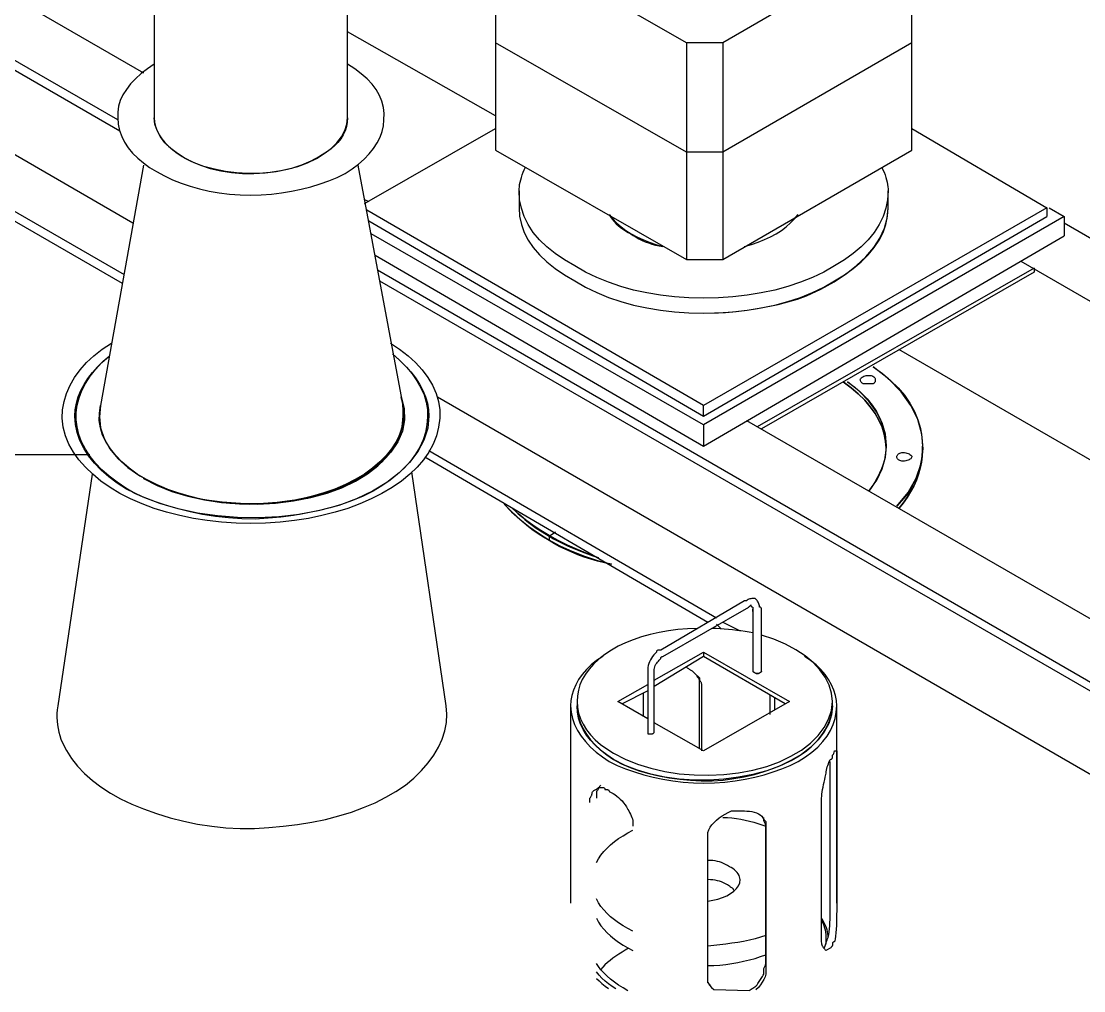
# Model space of a CAD drawing. Header units: metres. Extents: x 20 to 415, y 5 to 292.
# Drawn here: x 169.96 to 178.26, y 112 to 119.57 of the extents above; entities that cross this region are included whole.
import ezdxf

# ---------------------------------------------------------------- set-up
doc = ezdxf.new("R2010")
doc.units = ezdxf.units.M
for name, color, linetype in [('ВОЗДУХОВОДЫ', 7, 'Continuous'), ('ОБОЗНАЧЕНИЯ', 7, 'Continuous'), ('ОБОРУДОВАНИЕ', 8, 'Continuous')]:
    doc.layers.add(name, color=color, linetype=linetype)

msp = doc.modelspace()

# ---------------------------------------------------------------- linework, layer by layer
at = {"layer": 'ВОЗДУХОВОДЫ'}
for points in [[(171.0025, 122.4561), (171.0025, 118.8187)], [(172.511, 118.8187), (172.511, 122.4561)], [(171.0025, 119.2378), (170.9492, 119.2016), (170.9004, 119.1637), (170.8565, 119.1241), (170.8178, 119.0831), (170.7846, 119.0408), (170.7576, 118.9976), (170.7368, 118.9537), (170.7231, 118.9091), (170.7165, 118.864), (170.7175, 118.8187), (170.721, 118.769), (170.7313, 118.7205), (170.7479, 118.6734), (170.7707, 118.6278), (170.7993, 118.5841), (170.8333, 118.5423), (170.8727, 118.5029), (170.9171, 118.4659), (170.9659, 118.4314), (171.0192, 118.3997)], [(171.0192, 118.3997), (171.0811, 118.366), (171.1458, 118.3355), (171.2135, 118.3082), (171.2837, 118.2842), (171.3567, 118.2636), (171.4319, 118.2465), (171.5099, 118.2331), (171.59, 118.2232), (171.6723, 118.2173), (171.7568, 118.2153), (171.8372, 118.2173), (171.9172, 118.2232), (171.9963, 118.2326), (172.0744, 118.2453), (172.1507, 118.2614), (172.2251, 118.2805), (172.297, 118.3025), (172.3661, 118.3269), (172.4321, 118.3538), (172.4943, 118.3829), (172.5476, 118.4191), (172.5965, 118.4572), (172.6408, 118.4967), (172.6802, 118.5376), (172.7144, 118.5799), (172.7429, 118.6231), (172.7657, 118.6672), (172.7824, 118.7118), (172.7927, 118.7567), (172.796, 118.802), (172.7975, 118.8518), (172.7921, 118.9004), (172.7799, 118.9478), (172.761, 118.9941), (172.7353, 119.0388), (172.7031, 119.0821), (172.6646, 119.1236), (172.6195, 119.1635), (172.5684, 119.2016), (172.511, 119.2378)], [(171.0025, 118.8187), (171.005, 118.784), (171.0124, 118.7504), (171.0243, 118.7177), (171.0405, 118.686), (171.0611, 118.6553), (171.0858, 118.6256), (171.1141, 118.597), (171.1463, 118.5693), (171.1817, 118.5427), (171.2204, 118.517)], [(172.2932, 118.517), (172.2249, 118.4798), (172.1513, 118.4486), (172.0736, 118.4235), (171.9919, 118.4044), (171.9076, 118.3913), (171.8213, 118.3843), (171.7338, 118.3833), (171.6458, 118.3883), (171.5581, 118.3994), (171.4718, 118.4165), (171.3895, 118.4396), (171.3136, 118.4679), (171.2449, 118.5013), (171.1835, 118.5388), (171.1304, 118.5799), (171.0856, 118.6241), (171.0501, 118.6706), (171.0239, 118.719), (171.0078, 118.7686), (171.0025, 118.8187)], [(171.0025, 118.8187), (171.005, 118.784), (171.0124, 118.7504), (171.0243, 118.7177), (171.0405, 118.686), (171.0611, 118.6553), (171.0858, 118.6256), (171.1141, 118.597), (171.1463, 118.5693), (171.1817, 118.5427), (171.2204, 118.517)], [(171.2204, 118.517), (171.2886, 118.4798), (171.3622, 118.4486), (171.44, 118.4235), (171.5216, 118.4044), (171.6059, 118.3913), (171.6922, 118.3843), (171.7799, 118.3833), (171.8677, 118.3883), (171.9554, 118.3994), (172.0417, 118.4165), (172.1242, 118.4396), (172.1999, 118.4679), (172.2688, 118.5013), (172.33, 118.5388), (172.3833, 118.5799), (172.4279, 118.6241), (172.4636, 118.6706), (172.4896, 118.719), (172.5057, 118.7686), (172.511, 118.8187)], [(171.2204, 118.517), (171.2886, 118.4798), (171.3622, 118.4486), (171.44, 118.4235), (171.5216, 118.4044), (171.6059, 118.3913), (171.6922, 118.3843), (171.7799, 118.3833), (171.8677, 118.3883), (171.9554, 118.3994), (172.0417, 118.4165), (172.1242, 118.4396), (172.1999, 118.4679), (172.2688, 118.5013), (172.33, 118.5388), (172.3833, 118.5799), (172.4279, 118.6241), (172.4636, 118.6706), (172.4896, 118.719), (172.5057, 118.7686), (172.511, 118.8187)], [(172.511, 118.8187), (172.509, 118.784), (172.5028, 118.7504), (172.4926, 118.7177), (172.4779, 118.686), (172.4587, 118.6553), (172.4349, 118.6256), (172.4068, 118.597), (172.3738, 118.5693), (172.3359, 118.5427), (172.2932, 118.517)], [(170.9187, 118.45), (170.5834, 116.5726)], [(172.9468, 116.5726), (172.5949, 118.45)], [(172.8463, 117.0587), (172.9187, 117.0116), (172.9846, 116.9607), (173.0436, 116.9067), (173.0955, 116.8499), (173.1396, 116.7906), (173.1758, 116.7294), (173.2035, 116.6663), (173.2223, 116.6023), (173.232, 116.5374), (173.2318, 116.4721), (173.2227, 116.4027), (173.2057, 116.3355), (173.1805, 116.2704), (173.1473, 116.2077), (173.1061, 116.1474), (173.0568, 116.0896), (172.9995, 116.0343), (172.9341, 115.9818), (172.8607, 115.9322), (172.7792, 115.8854), (172.6959, 115.8422), (172.6069, 115.8031), (172.5131, 115.7682), (172.4145, 115.7377), (172.3121, 115.7116), (172.206, 115.69), (172.097, 115.6729), (171.9854, 115.6606), (171.8718, 115.6533), (171.7568, 115.6507), (171.6418, 115.6533), (171.5281, 115.6606), (171.4167, 115.6729), (171.3076, 115.69), (171.2016, 115.7116), (171.099, 115.7377), (171.0006, 115.7682), (170.9066, 115.8031), (170.8178, 115.8422), (170.7343, 115.8854), (170.6568, 115.9322), (170.5859, 115.9818), (170.5214, 116.0343), (170.4639, 116.0896), (170.4138, 116.1474), (170.3711, 116.2077), (170.3362, 116.2704), (170.3095, 116.3355), (170.2913, 116.4027), (170.2817, 116.4721), (170.2857, 116.5374), (170.2976, 116.6023), (170.3174, 116.6663), (170.3451, 116.7294), (170.3803, 116.7906), (170.423, 116.8499), (170.4731, 116.9067), (170.5306, 116.9607), (170.5953, 117.0116), (170.6672, 117.0587)], [(172.9468, 116.5726), (172.9526, 116.5128), (172.9494, 116.4541), (172.9376, 116.3966), (172.9179, 116.3405), (172.8904, 116.2857), (172.8552, 116.2324), (172.8128, 116.1808), (172.7635, 116.1306), (172.7075, 116.0825), (172.6451, 116.0363), (172.5724, 115.993), (172.4948, 115.954), (172.4132, 115.9191), (172.3277, 115.8886), (172.2387, 115.8624), (172.1468, 115.8408), (172.0521, 115.8237), (171.9554, 115.8115), (171.8568, 115.8041), (171.7568, 115.8016), (171.6569, 115.8041), (171.5581, 115.8115), (171.4614, 115.8237), (171.3669, 115.8408), (171.2749, 115.8624), (171.1858, 115.8886), (171.1004, 115.9191), (171.0187, 115.954), (170.9413, 115.993), (170.8684, 116.0363), (170.806, 116.0825), (170.7502, 116.1306), (170.7013, 116.1808), (170.6595, 116.2324), (170.6253, 116.2857), (170.5992, 116.3405), (170.5816, 116.3966), (170.5729, 116.4541), (170.5734, 116.5128), (170.5834, 116.5726)], [(170.5834, 116.5726), (170.5732, 116.4833), (170.5824, 116.3965), (170.6101, 116.3128), (170.6553, 116.2332), (170.7175, 116.1578), (170.7958, 116.0876), (170.8895, 116.0229), (170.9976, 115.9644), (171.1193, 115.9129), (171.2539, 115.8686), (171.3919, 115.8385), (171.5333, 115.8182), (171.6766, 115.808), (171.8201, 115.8073), (171.9621, 115.8164), (172.1012, 115.835), (172.2355, 115.8629), (172.3637, 115.9003), (172.4841, 115.9469), (172.5949, 116.0027)], [(172.5949, 116.0027), (172.6668, 116.0495), (172.7313, 116.0991), (172.7881, 116.1513), (172.8371, 116.2057), (172.8778, 116.2626), (172.9098, 116.3214), (172.9331, 116.3821), (172.9474, 116.4443), (172.9519, 116.5078), (172.9468, 116.5726)]]:
    msp.add_lwpolyline(points, dxfattribs=at)
at = {"layer": 'ОБОЗНАЧЕНИЯ'}
msp.add_lwpolyline([(170.4996, 116.1871), (163.359, 116.1871)], dxfattribs=at)
at = {"layer": 'ОБОРУДОВАНИЕ'}
for points in [[(166.6779, 121.618), (170.9187, 119.1707)], [(170.7175, 118.802), (166.2421, 121.3833)], [(166.2421, 121.3163), (170.7343, 118.7182)], [(166.6444, 120.4279), (170.8349, 117.9974)], [(173.6676, 120.2603), (173.6676, 119.4054)], [(175.1594, 119.4054), (173.6676, 120.2603)], [(176.9194, 120.2603), (175.4444, 119.4054)], [(176.9194, 119.4054), (176.9194, 120.2603)], [(173.6676, 118.8355), (172.511, 119.4892)], [(173.6676, 119.4054), (173.6676, 118.5673)], [(175.1594, 118.5506), (173.6676, 119.4054)], [(175.1594, 119.4054), (175.1594, 118.5506)], [(175.4444, 119.4054), (175.1594, 119.4054)], [(175.4444, 119.4054), (175.4444, 118.5506)], [(176.9194, 119.4054), (175.4444, 118.5506)], [(176.9194, 118.5673), (176.9194, 119.4054)], [(168.0021, 119.1875), (170.7678, 117.5951)], [(168.0189, 119.1037), (170.751, 117.5281)], [(172.6451, 118.1483), (173.6676, 118.7349)], [(176.9194, 118.7349), (177.9754, 118.1147)], [(173.6676, 118.5673), (175.1594, 117.7125)], [(175.1594, 118.5506), (175.1594, 117.7125)], [(175.4444, 118.5506), (175.1594, 118.5506)], [(175.4444, 117.7125), (176.9194, 118.5673)], [(175.4444, 118.5506), (175.4444, 117.7125)], [(173.852, 118.2488), (173.8525, 118.2644), (173.854, 118.2809), (173.8565, 118.2981), (173.86, 118.3162), (173.8646, 118.3348), (173.8701, 118.3539), (173.8766, 118.3734), (173.8842, 118.3932), (173.8927, 118.4131), (173.9023, 118.4332)], [(176.6848, 118.4332), (176.6943, 118.4131), (176.7029, 118.3932), (176.7104, 118.3734), (176.7169, 118.3539), (176.7225, 118.3348), (176.727, 118.3162), (176.7305, 118.2981), (176.733, 118.2809), (176.7345, 118.2644), (176.7351, 118.2488)], [(176.7351, 118.2488), (176.7305, 118.1794), (176.7173, 118.1122), (176.6953, 118.0472), (176.6648, 117.9845), (176.6261, 117.9242), (176.5793, 117.8663), (176.5249, 117.811), (176.4627, 117.7586), (176.3929, 117.7089), (176.316, 117.6622), (176.2327, 117.6144), (176.1437, 117.5717), (176.0498, 117.5339), (175.9513, 117.5013), (175.8488, 117.4736), (175.7427, 117.451), (175.6338, 117.4334), (175.5222, 117.4208), (175.4085, 117.4133), (175.2935, 117.4107), (175.1789, 117.4133), (175.0666, 117.4208), (174.9569, 117.4334), (174.8502, 117.451), (174.7467, 117.4736), (174.6467, 117.5013), (174.5505, 117.5339), (174.4584, 117.5717), (174.3708, 117.6144), (174.2878, 117.6622), (174.2063, 117.7089), (174.1331, 117.7586), (174.0681, 117.811), (174.0114, 117.8663), (173.9631, 117.9242), (173.9234, 117.9845), (173.8922, 118.0472), (173.8699, 118.1122), (173.8565, 118.1794), (173.852, 118.2488)], [(173.852, 118.2488), (173.852, 118.1147)], [(176.7351, 118.1147), (176.7351, 118.2488)], [(172.6451, 118.1818), (172.6787, 118.165)], [(173.852, 118.1147), (173.8565, 118.0499), (173.8699, 117.9863), (173.8922, 117.9242), (173.9234, 117.8635), (173.9631, 117.8046), (174.0114, 117.7478), (174.0681, 117.6933), (174.1331, 117.6412), (174.2063, 117.5916), (174.2878, 117.5448), (174.3708, 117.4971), (174.4584, 117.4543), (174.5505, 117.4166), (174.6467, 117.3839), (174.7467, 117.3563), (174.8502, 117.3336), (174.9569, 117.316), (175.0666, 117.3035), (175.1789, 117.2959), (175.2935, 117.2934), (175.4087, 117.2959), (175.5222, 117.3035), (175.6338, 117.316), (175.7427, 117.3336), (175.8488, 117.3563), (175.9513, 117.3839), (176.0498, 117.4166), (176.1437, 117.4543), (176.2327, 117.4971), (176.316, 117.5448), (176.3929, 117.5916), (176.4627, 117.6412), (176.5249, 117.6933), (176.5793, 117.7478), (176.6261, 117.8046), (176.6648, 117.8635), (176.6953, 117.9242), (176.7173, 117.9863), (176.7305, 118.0499), (176.7351, 118.1147)], [(173.852, 118.1147), (173.8565, 118.0499), (173.8699, 117.9863), (173.8922, 117.9242), (173.9234, 117.8635), (173.9631, 117.8046), (174.0114, 117.7478), (174.0681, 117.6933), (174.1331, 117.6412), (174.2063, 117.5916), (174.2878, 117.5448), (174.3708, 117.4971), (174.4584, 117.4543), (174.5505, 117.4166), (174.6467, 117.3839), (174.7467, 117.3563), (174.8502, 117.3336), (174.9569, 117.316), (175.0666, 117.3035), (175.1789, 117.2959), (175.2935, 117.2934)], [(177.9754, 118.1147), (175.2935, 116.5726)], [(176.0981, 117.4275), (176.2097, 117.4803), (176.3125, 117.5376), (176.4057, 117.5991), (176.4888, 117.6647), (176.5612, 117.7334), (176.6219, 117.8053), (176.6703, 117.8797), (176.7059, 117.9563), (176.7277, 118.035), (176.7351, 118.1147)], [(177.9754, 118.1147), (177.9754, 118.0477)], [(177.9922, 118.1147), (178.1095, 118.0477)], [(175.2935, 116.5726), (172.6619, 118.098)], [(174.556, 118.0645), (174.5832, 118.0303), (174.6142, 117.9981), (174.6487, 117.9679), (174.6866, 117.9397), (174.7278, 117.9136), (174.7721, 117.8895), (174.8192, 117.8673), (174.8688, 117.8472), (174.9207, 117.8291), (174.9751, 117.813)], [(174.556, 118.0645), (174.5671, 118.0448), (174.58, 118.0262), (174.5944, 118.0086), (174.6101, 117.992), (174.6272, 117.9765), (174.6453, 117.9619), (174.6643, 117.9483), (174.6837, 117.9357), (174.7035, 117.9242), (174.7236, 117.9136)], [(175.2935, 116.4888), (177.9754, 118.0477)], [(178.1095, 118.0477), (175.2935, 116.4218)], [(175.612, 117.813), (175.6663, 117.8291), (175.7184, 117.8472), (175.7681, 117.8673), (175.815, 117.8895), (175.8592, 117.9136), (175.9005, 117.9397), (175.9385, 117.9679), (175.9731, 117.9981), (176.0039, 118.0303), (176.031, 118.0645)], [(175.612, 117.813), (175.6663, 117.8291), (175.7184, 117.8472), (175.7681, 117.8673), (175.815, 117.8895), (175.8592, 117.9136), (175.9005, 117.9397), (175.9385, 117.9679), (175.9731, 117.9981), (176.0039, 118.0303), (176.031, 118.0645)], [(178.1095, 118.0477), (178.1095, 117.8968)], [(172.6787, 118.0142), (175.2935, 116.4888)], [(178.1095, 117.9974), (184.3449, 114.3936)], [(175.2935, 116.4218), (172.6954, 117.9136)], [(174.7236, 117.9136), (174.7442, 117.899), (174.7659, 117.8854), (174.7885, 117.8729), (174.8121, 117.8613), (174.8368, 117.8507), (174.8624, 117.8412), (174.8891, 117.8326), (174.9167, 117.8251), (174.9454, 117.8186), (174.9751, 117.813)], [(175.2935, 116.2542), (178.1095, 117.8968)], [(172.729, 117.746), (175.2935, 116.2542)], [(175.1594, 117.7125), (175.4444, 117.7125)], [(183.9091, 114.1589), (177.7743, 117.6957)], [(181.3278, 112.6671), (172.7457, 117.6286)], [(177.8749, 117.6454), (175.7126, 116.405)], [(177.8749, 117.6119), (175.7461, 116.3883)], [(177.8749, 117.6454), (177.8749, 117.6119)], [(172.7625, 117.5448), (181.2775, 112.6336)], [(175.2935, 117.2934), (175.379, 117.2949), (175.4642, 117.2993), (175.5486, 117.3065), (175.6323, 117.3165), (175.7148, 117.3291), (175.7955, 117.3442), (175.8747, 117.3616), (175.9518, 117.3814), (176.0264, 117.4034), (176.0981, 117.4275)], [(170.3823, 116.4888), (170.3853, 116.5391), (170.3942, 116.5892), (170.4086, 116.6389), (170.4284, 116.6878), (170.4535, 116.7361), (170.4837, 116.7833), (170.5187, 116.8294), (170.5583, 116.874), (170.6022, 116.9169), (170.6505, 116.9582)], [(172.863, 116.9749), (172.9204, 116.9241), (172.9713, 116.8723), (173.0161, 116.8196), (173.054, 116.7657), (173.0851, 116.7109), (173.1093, 116.6551), (173.1262, 116.5983), (173.1356, 116.5405), (173.1373, 116.4816), (173.1312, 116.4218), (173.1219, 116.3619), (173.1037, 116.3035), (173.0778, 116.2463), (173.0441, 116.1906), (173.0035, 116.1368), (172.9562, 116.085), (172.9031, 116.0356), (172.8443, 115.9885), (172.7806, 115.9439), (172.7122, 115.9022), (172.6344, 115.864), (172.5519, 115.8296), (172.4655, 115.7993), (172.3756, 115.7724), (172.2828, 115.7493), (172.1872, 115.7297), (172.0898, 115.7134), (171.9908, 115.7005), (171.8909, 115.6908), (171.7903, 115.6843), (171.6852, 115.6868), (171.5816, 115.694), (171.4799, 115.7056), (171.3803, 115.7213), (171.2832, 115.7409), (171.1892, 115.7639), (171.0987, 115.7902), (171.012, 115.8195), (170.9296, 115.8512), (170.8516, 115.8854), (170.7789, 115.9271), (170.7113, 115.9717), (170.6493, 116.0188), (170.5933, 116.0683), (170.5437, 116.1201), (170.5005, 116.1739), (170.4641, 116.2295), (170.4349, 116.2867), (170.4131, 116.3452), (170.399, 116.405), (170.3925, 116.4608), (170.393, 116.5173), (170.4006, 116.5742), (170.4151, 116.6311), (170.4368, 116.688), (170.4654, 116.7441), (170.5011, 116.7996), (170.5439, 116.8541), (170.5937, 116.907), (170.6505, 116.9582)], [(172.863, 116.9749), (172.9159, 116.9292), (172.9634, 116.8826), (173.0059, 116.8351), (173.0431, 116.787), (173.0748, 116.7383), (173.1007, 116.689), (173.1213, 116.6392), (173.1361, 116.5892), (173.145, 116.5391), (173.148, 116.4888)], [(182.8364, 113.5387), (176.8189, 117.0085)], [(176.6177, 116.8744), (176.6896, 116.8226), (176.7543, 116.7681), (176.8118, 116.7109), (176.8621, 116.6513), (176.9048, 116.5894), (176.94, 116.5255), (176.9675, 116.46), (176.9873, 116.3928), (176.9992, 116.3241), (177.0032, 116.2542)], [(176.8021, 115.7848), (176.8901, 115.8928), (176.9535, 116.0044), (176.9925, 116.1184), (177.0076, 116.2336), (176.999, 116.3485), (176.9674, 116.4619), (176.9131, 116.5725), (176.8365, 116.6791), (176.7379, 116.78), (176.6177, 116.8744)], [(176.5171, 116.7738), (176.5181, 116.7788), (176.5208, 116.7837), (176.5253, 116.7885), (176.5311, 116.7929), (176.5381, 116.7969), (176.5461, 116.8004), (176.5549, 116.8033), (176.5644, 116.8055), (176.5741, 116.8068), (176.5842, 116.8073), (176.5938, 116.8068), (176.6023, 116.8055), (176.6098, 116.8033), (176.6164, 116.8004), (176.6219, 116.7969), (176.6264, 116.7929), (176.6299, 116.7885), (176.6325, 116.7837), (176.634, 116.7788), (176.6345, 116.7738)], [(176.7183, 116.2374), (176.7148, 116.2927), (176.7044, 116.3479), (176.6871, 116.4025), (176.663, 116.4565), (176.6325, 116.5098), (176.5952, 116.5621), (176.5517, 116.6132), (176.5016, 116.6628), (176.4454, 116.7108), (176.383, 116.757)], [(176.7183, 116.2374), (176.7148, 116.2927), (176.7044, 116.3479), (176.6871, 116.4025), (176.663, 116.4565), (176.6325, 116.5098), (176.5952, 116.5621), (176.5517, 116.6132), (176.5016, 116.6628), (176.4454, 116.7108), (176.383, 116.757)], [(176.383, 116.757), (176.4454, 116.7108), (176.5016, 116.6628), (176.5515, 116.6132), (176.5952, 116.5621), (176.6325, 116.5098), (176.663, 116.4565), (176.6871, 116.4025), (176.7044, 116.3479), (176.7148, 116.2927), (176.7183, 116.2374)], [(176.4166, 116.757), (176.4739, 116.7153), (176.5252, 116.671), (176.5704, 116.6241), (176.6097, 116.5752), (176.6429, 116.5245), (176.67, 116.4722), (176.6911, 116.4188), (176.7062, 116.3645), (176.7153, 116.3095), (176.7183, 116.2542)], [(176.4166, 116.757), (176.4739, 116.7153), (176.5252, 116.671), (176.5704, 116.6241), (176.6097, 116.5752), (176.6429, 116.5245), (176.67, 116.4722), (176.6911, 116.4188), (176.7062, 116.3645), (176.7153, 116.3095), (176.7183, 116.2542)], [(176.5842, 115.9022), (176.6455, 115.989), (176.6891, 116.078), (176.7148, 116.1682), (176.7231, 116.2587), (176.7141, 116.3485), (176.688, 116.4369), (176.645, 116.5227), (176.5852, 116.6053), (176.5091, 116.6838), (176.4166, 116.757)], [(176.6177, 116.7403), (176.6122, 116.7403), (176.606, 116.7403), (176.5991, 116.7403), (176.5917, 116.7403), (176.5842, 116.7403), (176.5766, 116.7403), (176.5694, 116.7403), (176.5626, 116.7403), (176.5562, 116.7403), (176.5507, 116.7403), (176.5456, 116.7408), (176.5408, 116.7421), (176.5361, 116.7443), (176.5317, 116.7473), (176.5277, 116.7508), (176.5242, 116.7549), (176.5212, 116.7592), (176.519, 116.7639), (176.5177, 116.7688), (176.5171, 116.7738)], [(176.6345, 116.7738), (176.6345, 116.7693), (176.6343, 116.7656), (176.634, 116.7624), (176.6335, 116.7595), (176.6325, 116.757), (176.6309, 116.7545), (176.6288, 116.7518), (176.6259, 116.7486), (176.6222, 116.7448), (176.6177, 116.7403)], [(172.9301, 116.6397), (172.9544, 116.5493), (172.9576, 116.4598), (172.9406, 116.3722), (172.9046, 116.2874), (172.8505, 116.2061), (172.7792, 116.1293), (172.6919, 116.0579), (172.5895, 115.9929), (172.473, 115.935), (172.3434, 115.8854), (172.1994, 115.8462), (172.0504, 115.8189), (171.8984, 115.8031), (171.7454, 115.7987), (171.5933, 115.8058), (171.4443, 115.8239), (171.3003, 115.8529), (171.1634, 115.8924), (171.0355, 115.9424), (170.9187, 116.0027)], [(172.9468, 116.4888), (172.9468, 116.5039), (172.9467, 116.519), (172.9465, 116.5341), (172.9458, 116.5492), (172.9448, 116.5643), (172.9433, 116.5794), (172.9412, 116.5944), (172.9383, 116.6095), (172.9346, 116.6246), (172.9301, 116.6397)], [(173.2151, 116.6397), (181.1602, 112.0469)], [(175.2935, 116.4888), (175.2935, 116.5726)], [(170.7846, 115.9189), (170.7122, 115.9657), (170.6461, 116.0153), (170.5868, 116.0674), (170.5343, 116.1219), (170.4892, 116.1787), (170.4515, 116.2376), (170.4217, 116.2983), (170.4001, 116.3604), (170.3868, 116.424), (170.3823, 116.4888)], [(173.148, 116.4888), (173.1381, 116.394), (173.1089, 116.3011), (173.0615, 116.2113), (172.9968, 116.1254), (172.9155, 116.0446), (172.8186, 115.9699), (172.707, 115.9022), (172.5816, 115.8425), (172.4433, 115.7919), (172.2932, 115.7513), (172.1356, 115.7216), (171.9753, 115.7029), (171.8143, 115.6947), (171.6535, 115.6968), (171.4949, 115.7094), (171.3397, 115.732), (171.1897, 115.7646), (171.0461, 115.8066), (170.9106, 115.8581), (170.7846, 115.9189)], [(170.9187, 116.0027), (171.0244, 115.9469), (171.1399, 115.9002), (171.2635, 115.8624), (171.3934, 115.8338), (171.5285, 115.8142), (171.6669, 115.8036), (171.8075, 115.8021), (171.9485, 115.8096), (172.0886, 115.8262), (172.2261, 115.8519), (172.3521, 115.8866), (172.4685, 115.9295), (172.5741, 115.9799), (172.6681, 116.0374), (172.7499, 116.1013), (172.8186, 116.1705), (172.8736, 116.2446), (172.9138, 116.3229), (172.9385, 116.4045), (172.9468, 116.4888)], [(175.6288, 116.4553), (181.7636, 112.9186)], [(175.2935, 116.4218), (175.2935, 116.2542)], [(173.148, 116.2206), (175.3941, 114.9132)], [(176.7183, 116.2542), (176.7168, 116.219), (176.7124, 116.1838), (176.7052, 116.1486), (176.6953, 116.1134), (176.6828, 116.0782), (176.6677, 116.043), (176.6501, 116.0078), (176.6303, 115.9726), (176.6083, 115.9374), (176.5842, 115.9022)], [(176.7183, 116.2542), (176.7168, 116.219), (176.7124, 116.1838), (176.7052, 116.1486), (176.6953, 116.1134), (176.6828, 116.0782), (176.6677, 116.043), (176.6501, 116.0078), (176.6303, 115.9726), (176.6083, 115.9374), (176.5842, 115.9022)], [(177.0032, 116.2542), (177.0012, 116.2039), (176.9952, 116.1539), (176.9851, 116.1043), (176.9711, 116.0552), (176.9529, 116.0069), (176.9308, 115.9597), (176.9047, 115.9137), (176.8745, 115.8691), (176.8403, 115.8261), (176.8021, 115.7848)], [(176.8021, 116.1704), (176.8026, 116.1754), (176.8041, 116.1803), (176.8066, 116.1851), (176.8101, 116.1895), (176.8147, 116.1935), (176.8202, 116.197), (176.8267, 116.1999), (176.8343, 116.202), (176.8428, 116.2034), (176.8524, 116.2039), (176.8624, 116.2034), (176.8723, 116.202), (176.8817, 116.1999), (176.8904, 116.197), (176.8985, 116.1935), (176.9055, 116.1895), (176.9114, 116.1851), (176.9157, 116.1803), (176.9186, 116.1754), (176.9194, 116.1704)], [(177.0032, 116.2206), (177.0012, 116.1749), (176.9954, 116.1286), (176.9856, 116.0817), (176.9722, 116.0348), (176.9551, 115.9882), (176.9345, 115.9419), (176.9106, 115.8965), (176.8831, 115.8522), (176.8525, 115.8093), (176.8189, 115.7681)], [(177.0032, 116.2206), (177.0012, 116.1749), (176.9954, 116.1286), (176.9856, 116.0817), (176.9722, 116.0348), (176.9551, 115.9882), (176.9345, 115.9419), (176.9106, 115.8965), (176.8831, 115.8522), (176.8525, 115.8093), (176.8189, 115.7681)], [(176.8189, 115.7681), (176.8525, 115.8093), (176.8831, 115.8522), (176.9104, 115.8965), (176.9345, 115.9419), (176.9551, 115.9882), (176.9722, 116.0348), (176.9856, 116.0817), (176.9954, 116.1286), (177.0012, 116.1749), (177.0032, 116.2206)], [(177.0032, 116.2206), (177.0032, 116.2542)], [(173.1145, 116.1704), (175.3271, 114.8797)], [(176.8524, 116.1368), (176.8428, 116.1373), (176.8343, 116.1387), (176.8267, 116.1409), (176.8202, 116.1439), (176.8147, 116.1474), (176.8101, 116.1514), (176.8066, 116.1558), (176.8041, 116.1605), (176.8026, 116.1653), (176.8021, 116.1704)], [(176.9194, 116.1704), (176.9184, 116.1653), (176.9157, 116.1605), (176.9114, 116.1558), (176.9055, 116.1514), (176.8985, 116.1474), (176.8904, 116.1439), (176.8817, 116.1409), (176.8723, 116.1387), (176.8624, 116.1373), (176.8524, 116.1368)], [(170.5164, 116.0363), (170.2482, 114.226)], [(173.2821, 114.226), (173.0139, 116.053)], [(174.0867, 115.5166), (174.0429, 115.5423), (174.0019, 115.5688), (173.9631, 115.5961), (173.9266, 115.6243), (173.8919, 115.6529), (173.8585, 115.6821), (173.8265, 115.7116), (173.7955, 115.7414), (173.7648, 115.7714), (173.7347, 115.8016)], [(174.0867, 115.5166), (174.0429, 115.5423), (174.0019, 115.5688), (173.9631, 115.5961), (173.9266, 115.6243), (173.8919, 115.6529), (173.8585, 115.6821), (173.8265, 115.7116), (173.7955, 115.7414), (173.7648, 115.7714), (173.7347, 115.8016)], [(174.0867, 115.5166), (174.0429, 115.5423), (174.0019, 115.5688), (173.9631, 115.5961), (173.9266, 115.6243), (173.8919, 115.6529), (173.8585, 115.6821), (173.8265, 115.7116), (173.7955, 115.7414), (173.7648, 115.7714), (173.7347, 115.8016)], [(173.7347, 115.8016), (173.793, 115.7419), (173.8572, 115.6836), (173.9273, 115.6274), (174.0032, 115.5736), (174.0847, 115.523), (174.1715, 115.4757), (174.264, 115.4327), (174.3617, 115.394), (174.4646, 115.3604), (174.5728, 115.3323)], [(173.8017, 115.7681), (173.8228, 115.7475), (173.8458, 115.7262), (173.8706, 115.7042), (173.8973, 115.6818), (173.9252, 115.6591), (173.9549, 115.6365), (173.9861, 115.6142), (174.0184, 115.5922), (174.052, 115.5708), (174.0867, 115.5502)], [(173.8017, 115.7681), (173.8228, 115.7475), (173.8458, 115.7262), (173.8706, 115.7042), (173.8973, 115.6818), (173.9252, 115.6591), (173.9549, 115.6365), (173.9861, 115.6142), (174.0184, 115.5922), (174.052, 115.5708), (174.0867, 115.5502)], [(173.8017, 115.7681), (173.8228, 115.7475), (173.8458, 115.7262), (173.8706, 115.7042), (173.8973, 115.6818), (173.9252, 115.6591), (173.9549, 115.6365), (173.9861, 115.6142), (174.0184, 115.5922), (174.052, 115.5708), (174.0867, 115.5502)], [(174.4722, 115.3826), (174.3882, 115.4137), (174.3076, 115.4468), (174.2301, 115.4816), (174.1566, 115.5183), (174.0867, 115.5565), (174.0208, 115.5963), (173.9593, 115.6373), (173.9019, 115.6797), (173.8495, 115.7233), (173.8017, 115.7681)], [(174.0867, 115.5502), (174.137, 115.5837)], [(174.0867, 115.5502), (174.0867, 115.5166)], [(174.0867, 115.5502), (174.1219, 115.5306), (174.1574, 115.5118), (174.1931, 115.4939), (174.2297, 115.4768), (174.2668, 115.4602), (174.3051, 115.4441), (174.3446, 115.4283), (174.3854, 115.4129), (174.4279, 115.3976), (174.4722, 115.3826)], [(174.5728, 115.3323), (174.518, 115.3433), (174.4643, 115.3562), (174.4118, 115.371), (174.3607, 115.3876), (174.3109, 115.4057), (174.2627, 115.4253), (174.2159, 115.4462), (174.171, 115.4685), (174.1279, 115.492), (174.0867, 115.5166)], [(174.5728, 115.3323), (174.518, 115.3433), (174.4643, 115.3562), (174.4118, 115.371), (174.3607, 115.3876), (174.3109, 115.4057), (174.2627, 115.4253), (174.2159, 115.4462), (174.171, 115.4685), (174.1279, 115.492), (174.0867, 115.5166)], [(175.612, 115.0473), (174.9583, 114.6618)], [(175.7461, 114.9803), (175.7461, 114.9808), (175.7459, 114.9821), (175.7456, 114.984), (175.7451, 114.9861), (175.7441, 114.9886), (175.7424, 114.9912), (175.7404, 114.9935), (175.7375, 114.9954), (175.7339, 114.9965), (175.7293, 114.997), (175.7288, 115.0066), (175.7275, 115.0153), (175.7253, 115.0232), (175.7223, 115.0304), (175.7189, 115.0369), (175.7149, 115.043), (175.7104, 115.0485), (175.7057, 115.0539), (175.7008, 115.059), (175.6958, 115.0641), (175.6903, 115.0641), (175.6841, 115.0639), (175.6772, 115.0636), (175.6698, 115.0631), (175.6623, 115.0621), (175.6547, 115.0606), (175.6475, 115.0584), (175.6407, 115.0555), (175.6343, 115.0518), (175.6288, 115.0473), (175.6242, 115.0473), (175.6205, 115.0473), (175.6177, 115.0473), (175.6157, 115.0473), (175.6142, 115.0473), (175.6132, 115.0473), (175.6125, 115.0473), (175.6122, 115.0473), (175.612, 115.0473), (175.612, 115.0473)], [(174.9751, 114.6115), (175.6455, 114.997)], [(175.6455, 114.997), (175.6455, 114.997), (175.6501, 115.0016), (175.6537, 115.0052), (175.6566, 115.0081), (175.6588, 115.0103), (175.6603, 115.0118), (175.6613, 115.0128), (175.6618, 115.0133), (175.6621, 115.0136), (175.6623, 115.0138), (175.6623, 115.0138), (175.6628, 115.0093), (175.6641, 115.0056), (175.666, 115.0027), (175.6682, 115.0007), (175.6707, 114.9992), (175.6732, 114.9982), (175.6755, 114.9975), (175.6774, 114.9972), (175.6785, 114.997), (175.679, 114.997), (175.679, 114.9925), (175.679, 114.9888), (175.679, 114.986), (175.679, 114.984), (175.679, 114.9824), (175.679, 114.9814), (175.679, 114.9808), (175.679, 114.9804), (175.679, 114.9803), (175.679, 114.9803)], [(175.6455, 114.997), (175.6455, 114.997), (175.6455, 114.997)], [(175.679, 114.9803), (175.679, 114.4942)], [(175.679, 114.9635), (175.679, 114.964), (175.679, 114.9653), (175.679, 114.9672), (175.679, 114.9694), (175.679, 114.9719), (175.679, 114.9744), (175.679, 114.9767), (175.679, 114.9786), (175.679, 114.9798), (175.679, 114.9803)], [(175.7461, 114.4942), (175.7461, 114.9803)], [(175.4444, 114.8797), (175.5785, 114.8126)], [(175.2432, 114.8294), (175.168, 114.8274), (175.0931, 114.8217), (175.0193, 114.8123), (174.9469, 114.7994), (174.8767, 114.7833), (174.8088, 114.7642), (174.7441, 114.7424), (174.6827, 114.7179), (174.6256, 114.691), (174.5728, 114.6618), (174.5205, 114.6261), (174.474, 114.5894), (174.4335, 114.5517), (174.3988, 114.5129), (174.3696, 114.4732), (174.346, 114.4325), (174.3277, 114.3908), (174.3148, 114.348), (174.3071, 114.3043), (174.3046, 114.2595)], [(175.679, 114.7959), (175.6484, 114.8009), (175.617, 114.8058), (175.5848, 114.8105), (175.5525, 114.815), (175.5198, 114.819), (175.4871, 114.8225), (175.4548, 114.8254), (175.4227, 114.8276), (175.3912, 114.8289), (175.3606, 114.8294)], [(175.3941, 114.8629), (175.4276, 114.8294)], [(176.2992, 114.2595), (176.2929, 114.3244), (176.2739, 114.3876), (176.2431, 114.4489), (176.201, 114.5076), (176.1484, 114.5634), (176.0857, 114.6155), (176.0134, 114.6638), (175.9323, 114.7074), (175.843, 114.7461), (175.7461, 114.7791)], [(174.9583, 114.6618), (174.9533, 114.6618), (174.9484, 114.6616), (174.9437, 114.6613), (174.9394, 114.6608), (174.9353, 114.6598), (174.9318, 114.6583), (174.929, 114.6561), (174.9266, 114.6532), (174.9253, 114.6496), (174.9248, 114.645), (174.9147, 114.6345), (174.905, 114.6231), (174.8954, 114.6108), (174.8867, 114.5979), (174.8787, 114.5844), (174.8716, 114.5703), (174.8659, 114.5557), (174.8614, 114.5409), (174.8587, 114.526), (174.8577, 114.5109), (174.8577, 114.5064), (174.8577, 114.5027), (174.8577, 114.5), (174.8577, 114.4979), (174.8577, 114.4964), (174.8577, 114.4953), (174.8577, 114.4947), (174.8577, 114.4943), (174.8577, 114.4942), (174.8577, 114.4942)], [(174.908, 114.4271), (175.2935, 114.645)], [(175.2935, 114.645), (175.2935, 114.6115)], [(175.2935, 114.645), (175.964, 114.2595)], [(174.5057, 114.6115), (174.4579, 114.58), (174.4152, 114.5456), (174.3775, 114.5093), (174.3448, 114.471), (174.3171, 114.4313), (174.2945, 114.3908), (174.2769, 114.3493), (174.2644, 114.3079), (174.2568, 114.2667), (174.2543, 114.226)], [(175.2935, 114.6115), (174.908, 114.3768)], [(174.908, 114.4942), (174.908, 114.4947), (174.908, 114.496), (174.908, 114.4979), (174.908, 114.5), (174.908, 114.5026), (174.908, 114.5051), (174.908, 114.5074), (174.908, 114.5093), (174.908, 114.5104), (174.908, 114.5109), (174.909, 114.521), (174.9117, 114.5309), (174.9157, 114.5406), (174.9209, 114.5502), (174.9269, 114.5592), (174.9335, 114.5678), (174.94, 114.5756), (174.9467, 114.5828), (174.9528, 114.5892), (174.9583, 114.5947), (174.9588, 114.5993), (174.9601, 114.603), (174.962, 114.6058), (174.9641, 114.608), (174.9667, 114.6095), (174.9692, 114.6105), (174.9715, 114.6112), (174.9734, 114.6113), (174.9745, 114.6115), (174.9751, 114.6115)], [(175.9305, 114.2427), (175.2935, 114.6115)], [(176.3328, 114.226), (176.3302, 114.2667), (176.3227, 114.3079), (176.3101, 114.3493), (176.2925, 114.3908), (176.2699, 114.4313), (176.2422, 114.471), (176.2096, 114.5093), (176.1718, 114.5456), (176.1291, 114.58), (176.0813, 114.6115)], [(174.8577, 114.4942), (174.8577, 114.0248)], [(174.8577, 114.4942), (174.8577, 114.4937), (174.8577, 114.4925), (174.8577, 114.4907), (174.8577, 114.4883), (174.8577, 114.4858), (174.8577, 114.4833), (174.8577, 114.4811), (174.8577, 114.4793), (174.8577, 114.4779), (174.8577, 114.4774)], [(174.908, 114.0248), (174.908, 114.4942)], [(175.1594, 114.5277), (175.1645, 114.5232), (175.1695, 114.5195), (175.1745, 114.5163), (175.1795, 114.5134), (175.1846, 114.5109), (175.1896, 114.5084), (175.1946, 114.5057), (175.1997, 114.5026), (175.2047, 114.4987), (175.2097, 114.4942), (175.2147, 114.4891), (175.2198, 114.4841), (175.2248, 114.4791), (175.2298, 114.4741), (175.2349, 114.469), (175.2399, 114.464), (175.2449, 114.459), (175.2499, 114.4539), (175.255, 114.4489), (175.26, 114.4439), (175.26, 114.4394), (175.26, 114.4357), (175.26, 114.433), (175.26, 114.4308), (175.26, 114.4293), (175.26, 114.4283), (175.26, 114.4276), (175.26, 114.4273), (175.26, 114.4271), (175.26, 114.4271)], [(175.26, 114.3936), (175.26, 114.3981), (175.26, 114.402), (175.26, 114.4052), (175.26, 114.4078), (175.26, 114.4104), (175.26, 114.4129), (175.26, 114.4157), (175.26, 114.4189), (175.26, 114.4226), (175.26, 114.4271), (175.2595, 114.4317), (175.2583, 114.4355), (175.2565, 114.4387), (175.2541, 114.4414), (175.2516, 114.4439), (175.2491, 114.4464), (175.2469, 114.4492), (175.2451, 114.4524), (175.2437, 114.4561), (175.2432, 114.4606)], [(175.679, 114.4942), (175.6796, 114.4937), (175.6809, 114.4925), (175.6832, 114.4907), (175.6861, 114.4883), (175.6896, 114.4858), (175.6936, 114.4833), (175.698, 114.4811), (175.7027, 114.4793), (175.7076, 114.4779), (175.7126, 114.4774), (175.7176, 114.4779), (175.7225, 114.4793), (175.7272, 114.4811), (175.7317, 114.4833), (175.7357, 114.4858), (175.7392, 114.4883), (175.7421, 114.4907), (175.7443, 114.4925), (175.7456, 114.4937), (175.7461, 114.4942)], [(175.7461, 114.4942), (175.7456, 114.4937), (175.7443, 114.4925), (175.7421, 114.4907), (175.7392, 114.4883), (175.7357, 114.4858), (175.7317, 114.4833), (175.7272, 114.4811), (175.7226, 114.4793), (175.7176, 114.4779), (175.7126, 114.4774), (175.7076, 114.4779), (175.7027, 114.4793), (175.698, 114.4811), (175.6936, 114.4833), (175.6896, 114.4858), (175.6861, 114.4883), (175.6832, 114.4907), (175.6809, 114.4925), (175.6796, 114.4937), (175.679, 114.4942)], [(174.623, 114.2595), (174.8577, 114.3936)], [(175.26, 114.4271), (175.2605, 114.4266), (175.2617, 114.4253), (175.2637, 114.4231), (175.2659, 114.4203), (175.2684, 114.4167), (175.2709, 114.4127), (175.2732, 114.4082), (175.2751, 114.4035), (175.2763, 114.3986), (175.2768, 114.3936), (175.2768, 114.3931), (175.2768, 114.3918), (175.2768, 114.3896), (175.2768, 114.3867), (175.2768, 114.3832), (175.2768, 114.3792), (175.2768, 114.3747), (175.2768, 114.37), (175.2768, 114.3651), (175.2768, 114.3601)], [(175.26, 113.8907), (175.26, 114.3936)], [(174.8577, 114.3433), (174.6566, 114.2427)], [(174.8242, 114.293), (174.8242, 114.2976), (174.8242, 114.3014), (174.8242, 114.3046), (174.8242, 114.3073), (174.8242, 114.3098), (174.8242, 114.3123), (174.8242, 114.3152), (174.8242, 114.3183), (174.8242, 114.322), (174.8242, 114.3266)], [(174.8242, 114.1422), (174.8242, 114.293)], [(175.2768, 114.3601), (175.2768, 113.874)], [(175.8132, 114.2763), (175.8132, 114.2813), (175.8132, 114.2862), (175.8132, 114.2909), (175.8132, 114.2954), (175.8132, 114.2994), (175.8132, 114.3029), (175.8132, 114.3058), (175.8132, 114.3079), (175.8132, 114.3093), (175.8132, 114.3098)], [(175.8467, 114.293), (175.8467, 114.1925)], [(170.2482, 114.226), (170.2442, 114.1958), (170.242, 114.1658), (170.2417, 114.136), (170.2432, 114.1065), (170.2462, 114.0773), (170.2507, 114.0486), (170.2566, 114.0205), (170.2638, 113.9932), (170.2722, 113.9667), (170.2817, 113.941)], [(170.2817, 113.941), (170.3154, 113.8767), (170.356, 113.8146), (170.4034, 113.755), (170.4577, 113.6978), (170.5186, 113.6435), (170.5859, 113.5922), (170.6597, 113.5443), (170.7398, 113.4997), (170.8261, 113.4586), (170.9187, 113.4214), (171.0207, 113.3837), (171.1253, 113.3512), (171.2321, 113.3239), (171.3407, 113.3019), (171.4509, 113.2853), (171.562, 113.2742), (171.6736, 113.2687), (171.7854, 113.269), (171.8972, 113.2752), (172.0082, 113.2873), (172.1223, 113.2999), (172.2331, 113.3173), (172.3403, 113.3393), (172.4435, 113.3656), (172.5426, 113.3963), (172.6369, 113.431), (172.7266, 113.4695), (172.8113, 113.5116), (172.8902, 113.557), (172.9636, 113.6058), (173.0305, 113.6621), (173.09, 113.7203), (173.1423, 113.7799), (173.1867, 113.841), (173.2234, 113.9033), (173.2521, 113.9667), (173.2724, 114.0309), (173.2844, 114.0956), (173.2876, 114.1606), (173.2821, 114.226)], [(174.2543, 114.226), (174.2578, 114.1762), (174.268, 114.1276), (174.2846, 114.0802), (174.3074, 114.0341), (174.3361, 113.9893), (174.3701, 113.9461), (174.4095, 113.9043), (174.4537, 113.8644), (174.5027, 113.8264), (174.556, 113.7902), (174.6184, 113.761), (174.6842, 113.7342), (174.7533, 113.7097), (174.8252, 113.6878), (174.8996, 113.6686), (174.9761, 113.6526), (175.054, 113.6398), (175.1331, 113.6304), (175.2131, 113.6246), (175.2935, 113.6226), (175.378, 113.6246), (175.4603, 113.6304), (175.5404, 113.6398), (175.6184, 113.6526), (175.6938, 113.6686), (175.7667, 113.6878), (175.8369, 113.7097), (175.9045, 113.7342), (175.9692, 113.761), (176.031, 113.7902), (176.0884, 113.8264), (176.1397, 113.8644), (176.1849, 113.9043), (176.2241, 113.9461), (176.2573, 113.9893), (176.2845, 114.0341), (176.3056, 114.0802), (176.3207, 114.1276), (176.3297, 114.1762), (176.3328, 114.226)], [(174.2543, 114.226), (174.2543, 113.8069)], [(174.3046, 114.2595), (174.3046, 114.226)], [(174.3046, 114.2595), (174.3076, 114.2142), (174.3165, 114.1695), (174.3312, 114.1251), (174.3518, 114.0817), (174.378, 114.0396), (174.4097, 113.9989), (174.4467, 113.96), (174.4891, 113.9233), (174.5367, 113.8889), (174.5895, 113.8572)], [(174.3046, 114.226), (174.3076, 114.1807), (174.3165, 114.1358), (174.3312, 114.0912), (174.3518, 114.0471), (174.378, 114.0039), (174.4097, 113.9616), (174.4467, 113.9207), (174.4891, 113.8812), (174.5367, 113.8431), (174.5895, 113.8069)], [(174.5895, 113.8069), (174.5367, 113.8426), (174.4891, 113.8795), (174.4467, 113.9176), (174.4097, 113.957), (174.378, 113.9977), (174.3518, 114.0399), (174.3312, 114.0838), (174.3165, 114.1293), (174.3076, 114.1767), (174.3046, 114.226)], [(174.5895, 113.8572), (174.6794, 113.8105), (174.7769, 113.7709), (174.8809, 113.7385), (174.99, 113.7136), (175.1029, 113.696), (175.2183, 113.6859), (175.3349, 113.6834), (175.4514, 113.6888), (175.5666, 113.702), (175.679, 113.7231), (175.786, 113.7521), (175.8852, 113.7887), (175.9757, 113.8316), (176.0567, 113.8805), (176.1274, 113.9348), (176.1871, 113.9935), (176.235, 114.056), (176.2701, 114.1217), (176.2919, 114.1898), (176.2992, 114.2595)], [(176.2992, 114.226), (176.2919, 114.1563), (176.2702, 114.0882), (176.235, 114.0225), (176.1871, 113.96), (176.1274, 113.9013), (176.0567, 113.847), (175.9757, 113.7981), (175.8852, 113.7551), (175.786, 113.7188), (175.679, 113.6896), (175.5666, 113.668), (175.4514, 113.6536), (175.3349, 113.6464), (175.2183, 113.6465), (175.1029, 113.6541), (174.99, 113.6691), (174.8809, 113.6919), (174.7769, 113.7223), (174.6794, 113.7607), (174.5895, 113.8069)], [(174.8577, 114.1254), (174.623, 114.2595)], [(175.964, 114.2595), (175.2935, 113.874)], [(175.8132, 114.1589), (175.8132, 114.2763)], [(176.0981, 113.874), (176.1323, 113.9047), (176.1641, 113.9363), (176.1933, 113.969), (176.2196, 114.0027), (176.2428, 114.0374), (176.2622, 114.0731), (176.278, 114.1098), (176.2897, 114.1475), (176.2969, 114.1863), (176.2992, 114.226)], [(176.2992, 114.226), (176.2992, 114.2595)], [(176.3328, 113.8069), (176.3328, 114.226)], [(175.2935, 113.874), (174.908, 114.0919)], [(174.8577, 114.0081), (174.8582, 114.0081), (174.8596, 114.0081), (174.8617, 114.0081), (174.8647, 114.0081), (174.8681, 114.0081), (174.8723, 114.0081), (174.8767, 114.0081), (174.8813, 114.0081), (174.8862, 114.0081), (174.8912, 114.0081), (174.8917, 114.0081), (174.8931, 114.0082), (174.8949, 114.0086), (174.8971, 114.0092), (174.8996, 114.0103), (174.9021, 114.0118), (174.9045, 114.0139), (174.9063, 114.0166), (174.9075, 114.0203), (174.908, 114.0248)], [(174.8577, 114.0248), (174.8577, 114.0203), (174.8577, 114.0166), (174.8577, 114.0139), (174.8577, 114.0118), (174.8577, 114.0103), (174.8577, 114.0092), (174.8577, 114.0086), (174.8577, 114.0082), (174.8577, 114.0081), (174.8577, 114.0081)], [(174.5895, 113.8069), (174.6524, 113.7737), (174.7196, 113.7444), (174.791, 113.7189), (174.8658, 113.6973), (174.9437, 113.6792), (175.024, 113.6646), (175.1065, 113.6534), (175.1903, 113.6455), (175.2752, 113.6408), (175.3606, 113.6393), (175.4456, 113.6464), (175.529, 113.6572), (175.6107, 113.672), (175.6903, 113.6906), (175.7671, 113.7127), (175.841, 113.7384), (175.9114, 113.7674), (175.9779, 113.7997), (176.0404, 113.8353), (176.0981, 113.874)], [(176.2992, 113.8237), (176.2992, 113.8282), (176.2994, 113.8321), (176.2997, 113.8353), (176.3004, 113.8379), (176.3014, 113.8405), (176.3029, 113.843), (176.3049, 113.8458), (176.3078, 113.849), (176.3115, 113.8527), (176.316, 113.874), (176.3165, 113.874), (176.3178, 113.874), (176.3197, 113.874), (176.3219, 113.874), (176.3244, 113.874), (176.3269, 113.874), (176.3292, 113.874), (176.3311, 113.874), (176.3323, 113.874), (176.3328, 113.874)], [(176.3328, 113.874), (176.3328, 113.874), (176.3328, 113.869), (176.3328, 113.8638), (176.3328, 113.8586), (176.3328, 113.8529), (176.3328, 113.8468), (176.3328, 113.8403), (176.3328, 113.8331), (176.3328, 113.8252), (176.3328, 113.8165), (176.3328, 113.8069), (176.3328, 113.8024), (176.3328, 113.7987), (176.3328, 113.7955), (176.3328, 113.7927), (176.3328, 113.7902), (176.3328, 113.7877), (176.3328, 113.785), (176.3328, 113.7818), (176.3328, 113.7779), (176.3328, 113.7734)], [(174.2543, 113.8069), (174.2543, 112.6839)], [(176.2154, 113.5052), (176.2159, 113.5208), (176.2173, 113.5372), (176.2195, 113.5545), (176.2225, 113.5726), (176.226, 113.5912), (176.2298, 113.6103), (176.2344, 113.6298), (176.2391, 113.6495), (176.2439, 113.6695), (176.249, 113.6896), (176.2494, 113.7002), (176.2508, 113.7116), (176.2532, 113.7235), (176.256, 113.7357), (176.2595, 113.7483), (176.2635, 113.7608), (176.2679, 113.7732), (176.2726, 113.7851), (176.2774, 113.7964), (176.2825, 113.8069), (176.287, 113.8074), (176.2907, 113.8088), (176.2935, 113.8106), (176.2955, 113.8128), (176.2972, 113.8153), (176.2982, 113.8178), (176.2989, 113.8202), (176.2991, 113.822), (176.2992, 113.8232), (176.2992, 113.8237)], [(176.2825, 112.7006), (176.2825, 113.7902)], [(176.3328, 112.6839), (176.3328, 113.8069)], [(176.3328, 113.7734), (176.3328, 112.6839)], [(174.4051, 113.4717), (174.4051, 113.4767), (174.4051, 113.4816), (174.4051, 113.4863), (174.4051, 113.4908), (174.4051, 113.4948), (174.4051, 113.4983), (174.4051, 113.5012), (174.4051, 113.5034), (174.4051, 113.5047), (174.4051, 113.5052), (174.4097, 113.5102), (174.4134, 113.5151), (174.4162, 113.52), (174.4182, 113.5243), (174.4199, 113.5283), (174.4209, 113.5319), (174.4214, 113.5347), (174.4217, 113.5369), (174.4219, 113.5382), (174.4219, 113.5387), (174.4224, 113.5438), (174.4237, 113.5486), (174.4259, 113.5533), (174.4289, 113.5579), (174.4325, 113.5619), (174.4365, 113.5654), (174.4409, 113.5682), (174.4455, 113.5704), (174.4504, 113.5718), (174.4554, 113.5723)], [(174.489, 113.6058), (174.4844, 113.6008), (174.4807, 113.5957), (174.4776, 113.5907), (174.4747, 113.5857), (174.4722, 113.5806), (174.4697, 113.5756), (174.467, 113.5706), (174.4638, 113.5656), (174.46, 113.5605), (174.4554, 113.5555), (174.4554, 113.555), (174.4554, 113.5538), (174.4554, 113.552), (174.4554, 113.5496), (174.4554, 113.5471), (174.4554, 113.5446), (174.4554, 113.5424), (174.4554, 113.5406), (174.4554, 113.5392), (174.4554, 113.5387), (174.4554, 113.5337), (174.4554, 113.5289), (174.4554, 113.5242), (174.4554, 113.5198), (174.4554, 113.5158), (174.4554, 113.5123), (174.4554, 113.5094), (174.4554, 113.5071), (174.4554, 113.5057), (174.4554, 113.5052)], [(174.4554, 113.5723), (174.46, 113.5768), (174.4638, 113.5805), (174.467, 113.5833), (174.4697, 113.5855), (174.4722, 113.587), (174.4747, 113.588), (174.4776, 113.5887), (174.4807, 113.5889), (174.4844, 113.589), (174.489, 113.589), (174.494, 113.589), (174.4988, 113.5889), (174.5035, 113.5887), (174.5081, 113.588), (174.5121, 113.587), (174.5154, 113.5855), (174.5185, 113.5833), (174.5206, 113.5805), (174.522, 113.5768), (174.5225, 113.5723), (174.5275, 113.5723), (174.5324, 113.5721), (174.5371, 113.5718), (174.5416, 113.5713), (174.5456, 113.5703), (174.549, 113.5687), (174.552, 113.5666), (174.5541, 113.5637), (174.5555, 113.56), (174.556, 113.5555)], [(174.556, 113.5555), (174.5711, 113.5495), (174.586, 113.5418), (174.6008, 113.5324), (174.6153, 113.5215), (174.6294, 113.5094), (174.6428, 113.4963), (174.6559, 113.4826), (174.6681, 113.4682), (174.6795, 113.4533), (174.6901, 113.4382), (174.6956, 113.4276), (174.7018, 113.4164), (174.7084, 113.4045), (174.7151, 113.3921), (174.7216, 113.3795), (174.7275, 113.3669), (174.7327, 113.3547), (174.7369, 113.3428), (174.7395, 113.3314), (174.7404, 113.3208), (174.7404, 113.3158), (174.7404, 113.3109), (174.7404, 113.3063), (174.7404, 113.3019), (174.7404, 113.2979), (174.7404, 113.2944), (174.7404, 113.2913), (174.7404, 113.2892), (174.7404, 113.2878), (174.7404, 113.2873)], [(176.2154, 112.4157), (176.2154, 113.5052)], [(175.3271, 113.1867), (175.3271, 113.1918), (175.3271, 113.1968), (175.3271, 113.2018), (175.3271, 113.2069), (175.3271, 113.2119), (175.3271, 113.2169), (175.3271, 113.2219), (175.3271, 113.227), (175.3271, 113.232), (175.3271, 113.237), (175.3341, 113.2571), (175.3446, 113.2771), (175.3584, 113.2965), (175.3752, 113.3153), (175.3941, 113.3334), (175.4152, 113.3505), (175.4378, 113.3664), (175.4616, 113.3808), (175.4864, 113.3936), (175.5114, 113.4046), (175.5165, 113.4046), (175.5215, 113.4046), (175.5265, 113.4046), (175.5315, 113.4046), (175.5366, 113.4046), (175.5416, 113.4046), (175.5466, 113.4046), (175.5517, 113.4046), (175.5567, 113.4046), (175.5617, 113.4046)], [(175.5617, 113.4046), (175.5667, 113.4046), (175.5718, 113.4046), (175.5768, 113.4046), (175.5818, 113.4046), (175.5868, 113.4046), (175.5919, 113.4046), (175.5969, 113.4046), (175.6019, 113.4046), (175.607, 113.4046), (175.612, 113.4046), (175.6321, 113.4041), (175.6519, 113.4025), (175.671, 113.3996), (175.6893, 113.3956), (175.7064, 113.3901), (175.7218, 113.383), (175.7355, 113.3743), (175.7473, 113.3639), (175.7563, 113.3517), (175.7629, 113.3376), (175.7634, 113.3371), (175.7645, 113.3359), (175.7665, 113.3341), (175.7687, 113.3317), (175.7712, 113.3292), (175.7737, 113.3267), (175.7759, 113.3245), (175.7779, 113.3227), (175.7791, 113.3213), (175.7796, 113.3208)], [(175.4444, 113.3544), (175.4796, 113.3534), (175.5146, 113.3507), (175.5495, 113.3463), (175.5842, 113.3404), (175.6184, 113.3334), (175.6521, 113.3254), (175.6851, 113.3166), (175.7174, 113.3073), (175.7489, 113.2974), (175.7796, 113.2873)], [(175.7796, 113.2873), (175.7791, 113.2923), (175.7779, 113.2974), (175.7759, 113.3024), (175.7737, 113.3074), (175.7712, 113.3125), (175.7687, 113.3175), (175.7665, 113.3225), (175.7645, 113.3275), (175.7634, 113.3326), (175.7629, 113.3376), (175.7629, 113.3381), (175.7629, 113.3394), (175.7629, 113.3413), (175.7629, 113.3435), (175.7629, 113.346), (175.7629, 113.3485), (175.7629, 113.3508), (175.7629, 113.3527), (175.7629, 113.3539), (175.7629, 113.3544)], [(175.7796, 113.3208), (175.7796, 113.3203), (175.7796, 113.3192), (175.7796, 113.3173), (175.7796, 113.315), (175.7796, 113.3125), (175.7796, 113.3099), (175.7796, 113.3078), (175.7796, 113.3059), (175.7796, 113.3046), (175.7796, 113.3041), (175.7796, 113.299), (175.7796, 113.2942), (175.7796, 113.2895), (175.7796, 113.2851), (175.7796, 113.2811), (175.7796, 113.2776), (175.7796, 113.2746), (175.7796, 113.2724), (175.7796, 113.2711), (175.7796, 113.2706)], [(174.4554, 113.0024), (174.472, 113.032), (174.4915, 113.0607), (174.5138, 113.0883), (174.5389, 113.115), (174.5666, 113.1406), (174.5967, 113.1653), (174.6293, 113.1889), (174.6641, 113.2115), (174.7012, 113.2332), (174.7404, 113.2538)], [(175.7796, 112.2146), (175.7796, 113.2873)], [(175.7796, 113.2706), (175.7796, 112.181)], [(175.3271, 112.114), (175.3271, 113.1867)], [(175.4947, 112.9688), (175.4796, 112.9784), (175.4643, 112.9869), (175.4491, 112.9945), (175.4333, 113.001), (175.4172, 113.0066), (175.4006, 113.0111), (175.3834, 113.0146), (175.3654, 113.0171), (175.3467, 113.0186), (175.3271, 113.0191)], [(175.5785, 112.8683), (175.5775, 112.8788), (175.5746, 112.8901), (175.5699, 112.9016), (175.5636, 112.9134), (175.5555, 112.9249), (175.546, 112.9358), (175.5351, 112.946), (175.5227, 112.9553), (175.5093, 112.963), (175.4947, 112.9688)], [(175.4947, 112.818), (175.4796, 112.8275), (175.4643, 112.8361), (175.4491, 112.8436), (175.4333, 112.8502), (175.4172, 112.8557), (175.4006, 112.8602), (175.3834, 112.8637), (175.3654, 112.8663), (175.3467, 112.8678), (175.3271, 112.8683)], [(175.3271, 112.7006), (175.3666, 112.7072), (175.4047, 112.7166), (175.4405, 112.7285), (175.4736, 112.7427), (175.503, 112.7593), (175.5287, 112.7779), (175.5495, 112.7984), (175.5652, 112.8203), (175.5751, 112.8436), (175.5785, 112.8683)], [(175.5282, 112.7845), (175.5277, 112.789), (175.5263, 112.7928), (175.5242, 112.796), (175.5211, 112.7987), (175.5178, 112.8012), (175.5138, 112.8037), (175.5094, 112.8066), (175.5046, 112.8098), (175.4997, 112.8135), (175.4947, 112.818)], [(174.7404, 112.466), (174.7012, 112.4866), (174.6641, 112.5082), (174.6293, 112.5309), (174.5966, 112.5545), (174.5666, 112.5791), (174.5389, 112.6048), (174.5138, 112.6314), (174.4915, 112.6591), (174.472, 112.6877), (174.4554, 112.7174)], [(176.2657, 112.4157), (176.2702, 112.4368), (176.2739, 112.4594), (176.2768, 112.4832), (176.279, 112.5081), (176.2805, 112.533), (176.2815, 112.5582), (176.2821, 112.5828), (176.2823, 112.6066), (176.2825, 112.6294), (176.2825, 112.6504), (176.2825, 112.6554), (176.2825, 112.6604), (176.2825, 112.6654), (176.2825, 112.6705), (176.2825, 112.6755), (176.2825, 112.6805), (176.2825, 112.6856), (176.2825, 112.6906), (176.2825, 112.6956), (176.2825, 112.7006)], [(176.3328, 112.6839), (176.3328, 112.6794), (176.3328, 112.6757), (176.3328, 112.6725), (176.3328, 112.6696), (176.3328, 112.6671), (176.3328, 112.6646), (176.3328, 112.6619), (176.3328, 112.6587), (176.3328, 112.6549), (176.3328, 112.6504), (176.3328, 112.6244), (176.3326, 112.5967), (176.3323, 112.5682), (176.3318, 112.5391), (176.3307, 112.5101), (176.3292, 112.4814), (176.3271, 112.4539), (176.3242, 112.4278), (176.3205, 112.4038), (176.316, 112.3822), (176.3115, 112.3817), (176.3078, 112.3805), (176.3049, 112.3787), (176.3029, 112.3763), (176.3014, 112.3738), (176.3004, 112.3713), (176.2997, 112.3691), (176.2994, 112.3673), (176.2992, 112.3659), (176.2992, 112.3654)], [(174.4554, 112.5666), (174.472, 112.5369), (174.4915, 112.5082), (174.5138, 112.4806), (174.5389, 112.4539), (174.5666, 112.4283), (174.5967, 112.4036), (174.6293, 112.38), (174.6641, 112.3574), (174.7012, 112.3357), (174.7404, 112.3151)], [(176.2657, 112.4157), (176.2652, 112.4308), (176.2637, 112.4459), (176.2612, 112.461), (176.2577, 112.476), (176.2532, 112.4911), (176.2476, 112.5062), (176.2411, 112.5213), (176.2335, 112.5364), (176.225, 112.5515), (176.2154, 112.5666)], [(176.2154, 112.5498), (176.2245, 112.5302), (176.2319, 112.5114), (176.2376, 112.4931), (176.2418, 112.4752), (176.2448, 112.4576), (176.2468, 112.44), (176.2481, 112.4222), (176.2488, 112.404), (176.249, 112.385), (176.249, 112.3654)], [(175.7796, 112.4325), (175.7384, 112.4184), (175.6956, 112.4061), (175.6512, 112.3954), (175.6058, 112.386), (175.5597, 112.378), (175.5129, 112.3709), (175.466, 112.3647), (175.4192, 112.359), (175.3728, 112.3537), (175.3271, 112.3486)], [(176.249, 112.3151), (176.249, 112.3151), (176.2439, 112.3202), (176.2391, 112.3253), (176.2344, 112.3307), (176.2298, 112.3364), (176.226, 112.3424), (176.2225, 112.349), (176.2195, 112.3562), (176.2173, 112.3639), (176.2159, 112.3726), (176.2154, 112.3822), (176.2154, 112.3872), (176.2154, 112.3921), (176.2154, 112.3968), (176.2154, 112.4013), (176.2154, 112.4053), (176.2154, 112.4088), (176.2154, 112.4117), (176.2154, 112.4139), (176.2154, 112.4152), (176.2154, 112.4157)], [(176.2322, 112.3319), (176.2367, 112.3374), (176.2406, 112.3438), (176.2438, 112.351), (176.2464, 112.359), (176.249, 112.3676), (176.2515, 112.3766), (176.2543, 112.386), (176.2575, 112.3957), (176.2612, 112.4056), (176.2657, 112.4157)], [(174.7068, 112.3319), (174.6817, 112.3168), (174.6569, 112.3015), (174.6324, 112.2863), (174.6085, 112.2705), (174.5853, 112.2544), (174.5632, 112.2379), (174.5424, 112.2206), (174.523, 112.2027), (174.505, 112.1839), (174.489, 112.1643)], [(174.7068, 112.3319), (174.6817, 112.3168), (174.6569, 112.3015), (174.6324, 112.2863), (174.6085, 112.2705), (174.5853, 112.2544), (174.5632, 112.2379), (174.5424, 112.2206), (174.523, 112.2027), (174.505, 112.1839), (174.489, 112.1643)], [(176.2992, 112.3654), (176.2992, 112.3609), (176.2991, 112.3572), (176.2989, 112.354), (176.2982, 112.3512), (176.2972, 112.3486), (176.2955, 112.3461), (176.2935, 112.3435), (176.2907, 112.3403), (176.287, 112.3364), (176.249, 112.3151)], [(174.7012, 112.0005), (174.6641, 112.022), (174.6293, 112.0444), (174.5966, 112.0674), (174.5666, 112.091), (174.5389, 112.1152), (174.5138, 112.1396), (174.4915, 112.1644), (174.472, 112.1894), (174.4554, 112.2146)], [(175.3271, 112.1978), (175.3728, 112.1988), (175.4192, 112.2016), (175.466, 112.2063), (175.5129, 112.2129), (175.5597, 112.2209), (175.6058, 112.2305), (175.6512, 112.2414), (175.6956, 112.2536), (175.7384, 112.267), (175.7796, 112.2816)], [(175.3271, 112.0637), (175.3391, 112.0441), (175.3545, 112.026), (175.3732, 112.0092), (175.6511, 112.0017), (175.6573, 112.0067), (175.6643, 112.0117), (175.6715, 112.0168), (175.679, 112.0218), (175.6866, 112.0268), (175.694, 112.0318), (175.7008, 112.0369), (175.707, 112.0419), (175.7126, 112.0469), (175.7176, 112.0565), (175.7226, 112.0654), (175.7277, 112.0736), (175.7327, 112.0813), (175.7377, 112.0888), (175.7427, 112.0964), (175.7478, 112.1043), (175.7528, 112.1125), (175.7578, 112.1212), (175.7629, 112.1307), (175.7629, 112.1353), (175.7629, 112.1391), (175.7629, 112.1423), (175.7629, 112.145), (175.7629, 112.1475), (175.7629, 112.15), (175.7629, 112.1529), (175.7629, 112.1561), (175.7629, 112.1597), (175.7629, 112.1643), (175.7634, 112.1693), (175.7645, 112.1743), (175.7665, 112.1794), (175.7687, 112.1844), (175.7712, 112.1894), (175.7737, 112.1944), (175.7759, 112.1995), (175.7779, 112.2045), (175.7791, 112.2095), (175.7796, 112.2146)], [(174.6088, 112.0148), (174.5791, 112.0344), (174.551, 112.055), (174.5243, 112.0766), (174.4995, 112.0992), (174.4766, 112.1229), (174.4554, 112.1475)], [(175.7796, 112.181), (175.7796, 112.176), (175.7796, 112.171), (175.7796, 112.1659), (175.7796, 112.1609), (175.7796, 112.1559), (175.7796, 112.1509), (175.7796, 112.1458), (175.7796, 112.1408), (175.7796, 112.1358), (175.7796, 112.1307), (175.7731, 112.1103), (175.7639, 112.089), (175.752, 112.0677), (175.7375, 112.0466), (175.721, 112.026), (175.7024, 112.0065)], [(174.4554, 112.0972), (174.4766, 112.0771), (174.4995, 112.0572), (174.5243, 112.0374), (174.551, 112.0179)], [(175.3438, 112.0469), (175.3433, 112.0474), (175.3421, 112.0488), (175.3403, 112.0506), (175.3379, 112.0528), (175.3354, 112.0553), (175.3329, 112.0578), (175.3307, 112.0602), (175.3289, 112.062), (175.3275, 112.0632), (175.3271, 112.0637), (175.3271, 112.0687), (175.3271, 112.0738), (175.3271, 112.0788), (175.3271, 112.0838), (175.3271, 112.0888), (175.3271, 112.0939), (175.3271, 112.0989), (175.3271, 112.1039), (175.3271, 112.109), (175.3271, 112.114)]]:
    msp.add_lwpolyline(points, dxfattribs=at)

doc.saveas('drawing.dxf')
